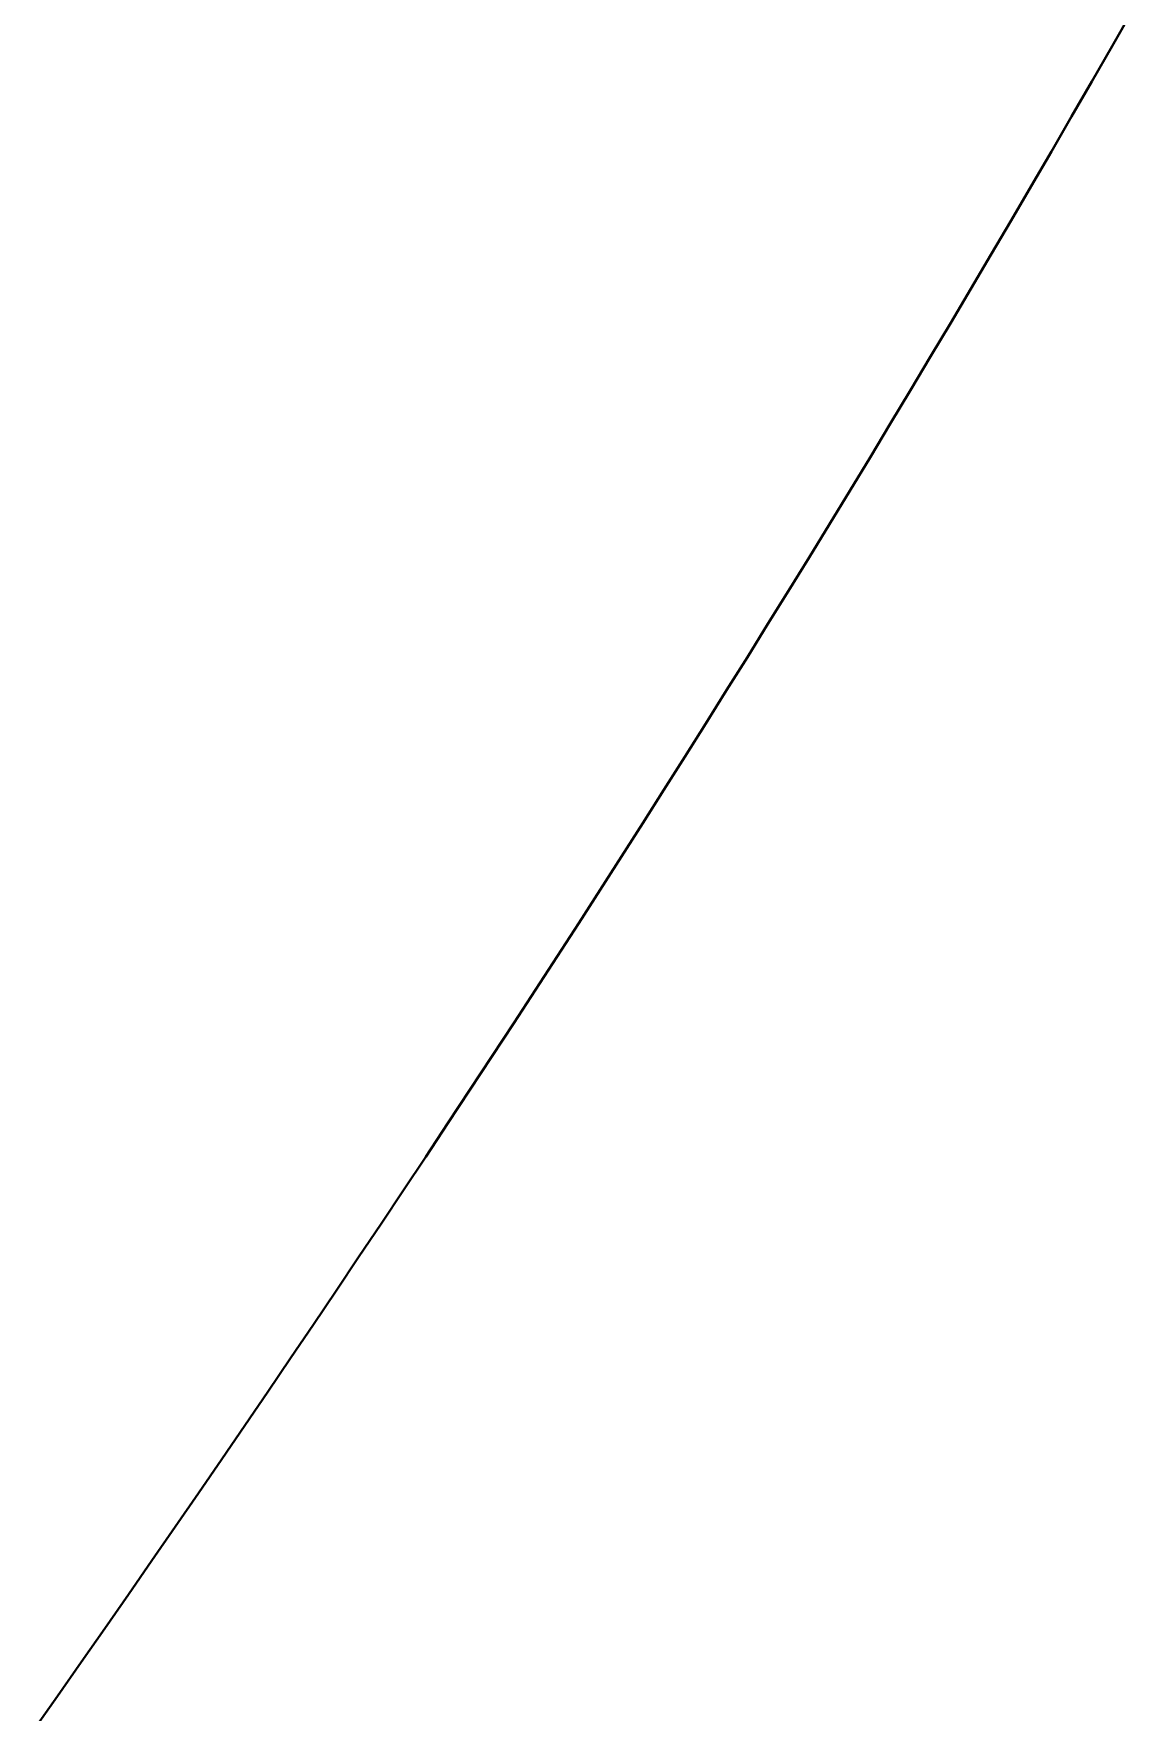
# Model space of a CAD drawing. Header units: metres. Extents: x 561401 to 594056, y 8460144 to 8508504.
# Drawn here: x 572930.395 to 572932.778, y 8476864.009 to 8476867.648 of the extents above; entities that cross this region are included whole.
import ezdxf

# ---------------------------------------------------------------- set-up
doc = ezdxf.new("R2010")
doc.units = ezdxf.units.M
doc.layers.add('1.1. VIA EXISTENTE', color=252, linetype='Continuous')

msp = doc.modelspace()

# ---------------------------------------------------------------- linework, layer by layer
at = {"layer": '1.1. VIA EXISTENTE', "color": 253, "linetype": 'Continuous', "lineweight": 40, "ltscale": 0.2, "true_color": 0x84a4a6}
msp.add_lwpolyline([(572930.3954, 8476863.9706), (572930.4471, 8476864.0443), (572930.4986, 8476864.1179), (572930.5499, 8476864.1914), (572930.601, 8476864.2649), (572930.6519, 8476864.3382), (572930.7026, 8476864.4115), (572930.7531, 8476864.4848), (572930.8033, 8476864.558), (572930.8533, 8476864.6311), (572930.9032, 8476864.7041), (572930.9528, 8476864.7771), (572931.0022, 8476864.85), (572931.0513, 8476864.9228), (572931.1003, 8476864.9956), (572931.149, 8476865.0683), (572931.1975, 8476865.141), (572931.2458, 8476865.2136), (572931.2939, 8476865.2861), (572931.3417, 8476865.3586), (572931.3894, 8476865.431), (572931.4367, 8476865.5034), (572931.4839, 8476865.5757), (572931.5309, 8476865.6479), (572931.5776, 8476865.7201), (572931.6241, 8476865.7923), (572931.6703, 8476865.8644), (572931.7163, 8476865.9365), (572931.7622, 8476866.0085), (572931.8078, 8476866.0805), (572931.8531, 8476866.1525), (572931.8983, 8476866.2245), (572931.9433, 8476866.2965), (572931.988, 8476866.3684), (572932.0326, 8476866.4404), (572932.077, 8476866.5125), (572932.1212, 8476866.5847), (572932.1653, 8476866.6569), (572932.2093, 8476866.7293), (572932.2531, 8476866.8019), (572932.2969, 8476866.8747), (572932.3406, 8476866.9477), (572932.3843, 8476867.021), (572932.4279, 8476867.0945), (572932.4715, 8476867.1684), (572932.5152, 8476867.2427), (572932.5588, 8476867.3174), (572932.6025, 8476867.3925), (572932.6463, 8476867.4681), (572932.6902, 8476867.5442), (572932.7342, 8476867.6208), (572932.7784, 8476867.698)], dxfattribs=at)

doc.saveas('drawing.dxf')
